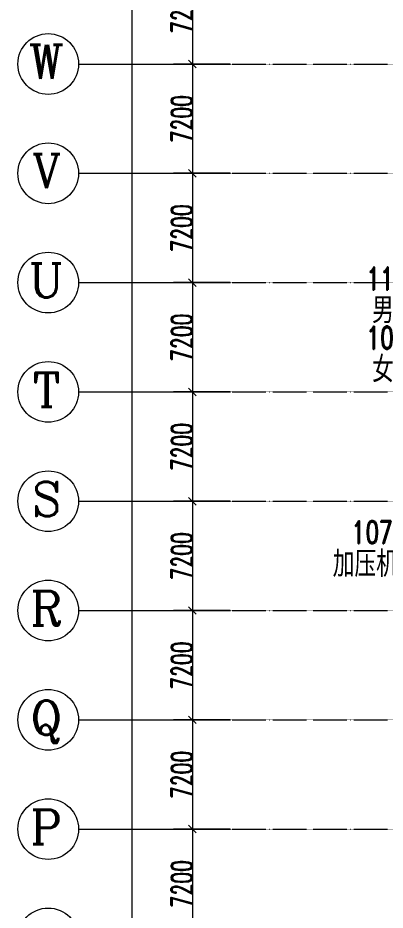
# Model space of a CAD drawing. Header units: millimetres. Extents: x -76632 to 443185, y -33181 to 192400.
# Drawn here: x -30000 to -5804, y 88261 to 147041 of the extents above; entities that cross this region are included whole.
import ezdxf

# ---------------------------------------------------------------- set-up
doc = ezdxf.new("R2010")
doc.units = ezdxf.units.MM
doc.linetypes.add('轴网线', pattern=[22.04, 18.38, -1.83, 0, -1.83])
doc.layers.get('0').update_dxf_attribs({"color": 8})
doc.layers.get('Defpoints').update_dxf_attribs({"color": 8})
for name, color, linetype, lineweight in [('A-ANNO-DIMS', 8, 'Continuous', 9), ('A-AREA-IDEN', 8, 'Continuous', 9), ('S-GRID', 8, 'Continuous', 9), ('S-GRID-IDEN', 8, 'Continuous', 9)]:
    doc.layers.add(name, color=color, linetype=linetype, lineweight=lineweight)
doc.styles.add('RomanC', font='romanc__.ttf', dxfattribs={"height": 2250})
doc.styles.add('RomanD', font='romand__.ttf', dxfattribs={"width": 0.7, "height": 1500})
doc.styles.add('RomanD_4', font='romand__.ttf', dxfattribs={"width": 0.65, "height": 1400})
doc.styles.add('仿宋_2', font='simfang.ttf', dxfattribs={"width": 0.7, "height": 1500})
doc.dimstyles.new('第一_二道尺寸线', dxfattribs={"dimscale": 304.8, "dimtxt": 1405.004626, "dimasz": 1.64042, "dimexe": 4.10105, "dimexo": 0.0625, "dimgap": 0, "dimtad": 1, "dimdec": 0, "dimzin": 0, "dimdsep": 46, "dimtxsty": 'RomanD_4', "dimblk1": 'OBLIQUE', "dimblk2": 'OBLIQUE', "dimsah": 1, "dimcen": 0.09, "dimazin": 0, "dimtfac": 1, "dimtdec": 4, "dimtix": 1, "dimtmove": 0, "dimatfit": 3, "dimfxl": 8.2021, "dimfxlon": 1, "dimtvp": 1, "dimtolj": 1, "dimtzin": 0, "dimlwd": 18, "dimlwe": 18, "dimarcsym": 2})

# ---------------------------------------------------------------- blocks, each defined once
blk = doc.blocks.new('轴网 - 宽度系数 1_0-670626-LAY-1F-1_500-A')
at = {"layer": 'S-GRID-IDEN'}
blk.add_circle((0, 0), 4, dxfattribs=at)
blk = doc.blocks.new('_Oblique')
at = {"color": 0, "linetype": 'ByBlock', "lineweight": -2}
blk.add_line((-0.5, -0.5), (0.5, 0.5), dxfattribs=at)
blk = doc.blocks.new('*D1628')
at = {"layer": 'A-ANNO-DIMS', "color": 0, "lineweight": 18, "transparency": 16777216}
for p, q in [((-16019.05, 151200), (-19750, 151200)), ((-18500, 151200), (-18500, 144000)), ((-16019.05, 144000), (-19750, 144000))]:
    blk.add_line(p, q, dxfattribs=at)
at = {"layer": 'Defpoints', "color": 0, "transparency": 16777216}
for p in [(-16000, 151200), (-18500, 144000), (-16000, 144000)]:
    blk.add_point(p, dxfattribs=at)
at = {"layer": 'A-ANNO-DIMS', "color": 0, "lineweight": 18, "transparency": 16777216, "xscale": 500.0000000000001, "yscale": 500.0000000000001, "zscale": 500.0000000000001}
for p, rotation in [((-18500, 151200), 90), ((-18500, 144000), 270)]:
    blk.add_blockref('_Oblique', p, dxfattribs=dict(at, rotation=rotation))
at = {"layer": 'A-ANNO-DIMS', "color": 0, "lineweight": 18, "transparency": 16777216, "insert": (-19200, 147600), "char_height": 1400, "width": 3890.782, "attachment_point": 5, "rotation": 90, "style": 'RomanD_4'}
blk.add_mtext('\\A1;7200', dxfattribs=at)
blk = doc.blocks.new('*D1629')
at = {"layer": 'A-ANNO-DIMS', "color": 0, "lineweight": 18, "transparency": 16777216}
for p, q in [((-16019.05, 144000), (-19750, 144000)), ((-18500, 144000), (-18500, 136800)), ((-16019.05, 136800), (-19750, 136800))]:
    blk.add_line(p, q, dxfattribs=at)
at = {"layer": 'Defpoints', "color": 0, "transparency": 16777216}
for p in [(-16000, 144000), (-18500, 136800), (-16000, 136800)]:
    blk.add_point(p, dxfattribs=at)
at = {"layer": 'A-ANNO-DIMS', "color": 0, "lineweight": 18, "transparency": 16777216, "xscale": 500.0000000000001, "yscale": 500.0000000000001, "zscale": 500.0000000000001}
for p, rotation in [((-18500, 144000), 90), ((-18500, 136800), 270)]:
    blk.add_blockref('_Oblique', p, dxfattribs=dict(at, rotation=rotation))
at = {"layer": 'A-ANNO-DIMS', "color": 0, "lineweight": 18, "transparency": 16777216, "insert": (-19200, 140400), "char_height": 1400, "width": 3890.782, "attachment_point": 5, "rotation": 90, "style": 'RomanD_4'}
blk.add_mtext('\\A1;7200', dxfattribs=at)
blk = doc.blocks.new('*D1630')
at = {"layer": 'A-ANNO-DIMS', "color": 0, "lineweight": 18, "transparency": 16777216}
for p, q in [((-16019.05, 136800), (-19750, 136800)), ((-18500, 136800), (-18500, 129600)), ((-16019.05, 129600), (-19750, 129600))]:
    blk.add_line(p, q, dxfattribs=at)
at = {"layer": 'Defpoints', "color": 0, "transparency": 16777216}
for p in [(-16000, 136800), (-18500, 129600), (-16000, 129600)]:
    blk.add_point(p, dxfattribs=at)
at = {"layer": 'A-ANNO-DIMS', "color": 0, "lineweight": 18, "transparency": 16777216, "xscale": 500.0000000000001, "yscale": 500.0000000000001, "zscale": 500.0000000000001}
for p, rotation in [((-18500, 136800), 90), ((-18500, 129600), 270)]:
    blk.add_blockref('_Oblique', p, dxfattribs=dict(at, rotation=rotation))
at = {"layer": 'A-ANNO-DIMS', "color": 0, "lineweight": 18, "transparency": 16777216, "insert": (-19200, 133200), "char_height": 1400, "width": 3890.782, "attachment_point": 5, "rotation": 90, "style": 'RomanD_4'}
blk.add_mtext('\\A1;7200', dxfattribs=at)
blk = doc.blocks.new('*D1631')
at = {"layer": 'A-ANNO-DIMS', "color": 0, "lineweight": 18, "transparency": 16777216}
for p, q in [((-16019.05, 129600), (-19750, 129600)), ((-18500, 129600), (-18500, 122400)), ((-16019.05, 122400), (-19750, 122400))]:
    blk.add_line(p, q, dxfattribs=at)
at = {"layer": 'Defpoints', "color": 0, "transparency": 16777216}
for p in [(-16000, 129600), (-18500, 122400), (-16000, 122400)]:
    blk.add_point(p, dxfattribs=at)
at = {"layer": 'A-ANNO-DIMS', "color": 0, "lineweight": 18, "transparency": 16777216, "xscale": 500.0000000000001, "yscale": 500.0000000000001, "zscale": 500.0000000000001}
for p, rotation in [((-18500, 129600), 90), ((-18500, 122400), 270)]:
    blk.add_blockref('_Oblique', p, dxfattribs=dict(at, rotation=rotation))
at = {"layer": 'A-ANNO-DIMS', "color": 0, "lineweight": 18, "transparency": 16777216, "insert": (-19200, 126000), "char_height": 1400, "width": 3890.782, "attachment_point": 5, "rotation": 90, "style": 'RomanD_4'}
blk.add_mtext('\\A1;7200', dxfattribs=at)
blk = doc.blocks.new('*D1632')
at = {"layer": 'A-ANNO-DIMS', "color": 0, "lineweight": 18, "transparency": 16777216}
for p, q in [((-16019.05, 122400), (-19750, 122400)), ((-18500, 122400), (-18500, 115200)), ((-16019.05, 115200), (-19750, 115200))]:
    blk.add_line(p, q, dxfattribs=at)
at = {"layer": 'Defpoints', "color": 0, "transparency": 16777216}
for p in [(-16000, 122400), (-18500, 115200), (-16000, 115200)]:
    blk.add_point(p, dxfattribs=at)
at = {"layer": 'A-ANNO-DIMS', "color": 0, "lineweight": 18, "transparency": 16777216, "xscale": 500.0000000000001, "yscale": 500.0000000000001, "zscale": 500.0000000000001}
for p, rotation in [((-18500, 122400), 90), ((-18500, 115200), 270)]:
    blk.add_blockref('_Oblique', p, dxfattribs=dict(at, rotation=rotation))
at = {"layer": 'A-ANNO-DIMS', "color": 0, "lineweight": 18, "transparency": 16777216, "insert": (-19200, 118800), "char_height": 1400, "width": 3890.782, "attachment_point": 5, "rotation": 90, "style": 'RomanD_4'}
blk.add_mtext('\\A1;7200', dxfattribs=at)
blk = doc.blocks.new('*D1615')
at = {"layer": 'A-ANNO-DIMS', "color": 0, "lineweight": 18, "transparency": 16777216}
for p, q in [((-16019.05, 115200), (-19750, 115200)), ((-18500, 115200), (-18500, 108000)), ((-16019.05, 108000), (-19750, 108000))]:
    blk.add_line(p, q, dxfattribs=at)
at = {"layer": 'Defpoints', "color": 0, "transparency": 16777216}
for p in [(-16000, 115200), (-18500, 108000), (-16000, 108000)]:
    blk.add_point(p, dxfattribs=at)
at = {"layer": 'A-ANNO-DIMS', "color": 0, "lineweight": 18, "transparency": 16777216, "xscale": 500.0000000000001, "yscale": 500.0000000000001, "zscale": 500.0000000000001}
for p, rotation in [((-18500, 115200), 90), ((-18500, 108000), 270)]:
    blk.add_blockref('_Oblique', p, dxfattribs=dict(at, rotation=rotation))
at = {"layer": 'A-ANNO-DIMS', "color": 0, "lineweight": 18, "transparency": 16777216, "insert": (-19200, 111600), "char_height": 1400, "width": 3890.782, "attachment_point": 5, "rotation": 90, "style": 'RomanD_4'}
blk.add_mtext('\\A1;7200', dxfattribs=at)
blk = doc.blocks.new('*D1616')
at = {"layer": 'A-ANNO-DIMS', "color": 0, "lineweight": 18, "transparency": 16777216}
for p, q in [((-16019.05, 108000), (-19750, 108000)), ((-18500, 108000), (-18500, 100800)), ((-16019.05, 100800), (-19750, 100800))]:
    blk.add_line(p, q, dxfattribs=at)
at = {"layer": 'Defpoints', "color": 0, "transparency": 16777216}
for p in [(-16000, 108000), (-18500, 100800), (-16000, 100800)]:
    blk.add_point(p, dxfattribs=at)
at = {"layer": 'A-ANNO-DIMS', "color": 0, "lineweight": 18, "transparency": 16777216, "xscale": 500.0000000000001, "yscale": 500.0000000000001, "zscale": 500.0000000000001}
for p, rotation in [((-18500, 108000), 90), ((-18500, 100800), 270)]:
    blk.add_blockref('_Oblique', p, dxfattribs=dict(at, rotation=rotation))
at = {"layer": 'A-ANNO-DIMS', "color": 0, "lineweight": 18, "transparency": 16777216, "insert": (-19200, 104400), "char_height": 1400, "width": 3890.782, "attachment_point": 5, "rotation": 90, "style": 'RomanD_4'}
blk.add_mtext('\\A1;7200', dxfattribs=at)
blk = doc.blocks.new('*D1617')
at = {"layer": 'A-ANNO-DIMS', "color": 0, "lineweight": 18, "transparency": 16777216}
for p, q in [((-16019.05, 100800), (-19750, 100800)), ((-18500, 100800), (-18500, 93600)), ((-16019.05, 93600), (-19750, 93600))]:
    blk.add_line(p, q, dxfattribs=at)
at = {"layer": 'Defpoints', "color": 0, "transparency": 16777216}
for p in [(-16000, 100800), (-18500, 93600), (-16000, 93600)]:
    blk.add_point(p, dxfattribs=at)
at = {"layer": 'A-ANNO-DIMS', "color": 0, "lineweight": 18, "transparency": 16777216, "xscale": 500.0000000000001, "yscale": 500.0000000000001, "zscale": 500.0000000000001}
for p, rotation in [((-18500, 100800), 90), ((-18500, 93600), 270)]:
    blk.add_blockref('_Oblique', p, dxfattribs=dict(at, rotation=rotation))
at = {"layer": 'A-ANNO-DIMS', "color": 0, "lineweight": 18, "transparency": 16777216, "insert": (-19200, 97200), "char_height": 1400, "width": 3890.782, "attachment_point": 5, "rotation": 90, "style": 'RomanD_4'}
blk.add_mtext('\\A1;7200', dxfattribs=at)
blk = doc.blocks.new('*D1618')
at = {"layer": 'A-ANNO-DIMS', "color": 0, "lineweight": 18, "transparency": 16777216}
for p, q in [((-16019.05, 93600), (-19750, 93600)), ((-18500, 93600), (-18500, 86400)), ((-16019.05, 86400), (-19750, 86400))]:
    blk.add_line(p, q, dxfattribs=at)
at = {"layer": 'Defpoints', "color": 0, "transparency": 16777216}
for p in [(-16000, 93600), (-18500, 86400), (-16000, 86400)]:
    blk.add_point(p, dxfattribs=at)
at = {"layer": 'A-ANNO-DIMS', "color": 0, "lineweight": 18, "transparency": 16777216, "xscale": 500.0000000000001, "yscale": 500.0000000000001, "zscale": 500.0000000000001}
for p, rotation in [((-18500, 93600), 90), ((-18500, 86400), 270)]:
    blk.add_blockref('_Oblique', p, dxfattribs=dict(at, rotation=rotation))
at = {"layer": 'A-ANNO-DIMS', "color": 0, "lineweight": 18, "transparency": 16777216, "insert": (-19200, 90000), "char_height": 1400, "width": 3890.782, "attachment_point": 5, "rotation": 90, "style": 'RomanD_4'}
blk.add_mtext('\\A1;7200', dxfattribs=at)
blk = doc.blocks.new('*D1552')
at = {"layer": 'A-ANNO-DIMS', "color": 0, "lineweight": 18, "transparency": 16777216}
for p, q in [((-20019.05, 159050), (-23750, 159050)), ((-22500, 159050), (-22500, -650)), ((-20019.05, -650), (-23750, -650))]:
    blk.add_line(p, q, dxfattribs=at)
at = {"layer": 'Defpoints', "color": 0, "transparency": 16777216}
for p in [(-20000, 159050), (-22500, -650), (-20000, -650)]:
    blk.add_point(p, dxfattribs=at)
at = {"layer": 'A-ANNO-DIMS', "color": 0, "lineweight": 18, "transparency": 16777216, "xscale": 500.0000000000001, "yscale": 500.0000000000001, "zscale": 500.0000000000001}
for p, rotation in [((-22500, 159050), 90), ((-22500, -650), 270)]:
    blk.add_blockref('_Oblique', p, dxfattribs=dict(at, rotation=rotation))
at = {"layer": 'A-ANNO-DIMS', "color": 0, "lineweight": 18, "transparency": 16777216, "insert": (-23200, 79200), "char_height": 1400, "width": 5836.1731, "attachment_point": 5, "rotation": 90, "style": 'RomanD_4'}
blk.add_mtext('\\A1;159700', dxfattribs=at)

msp = doc.modelspace()

# ---------------------------------------------------------------- linework, layer by layer
at = {"layer": 'S-GRID', "transparency": 33554687}
for p, q in [((-26000, 144000), (-16000, 144000)), ((-26000, 136800), (-16000, 136800)), ((-26000, 129600), (-16000, 129600)), ((-26000, 122400), (-16000, 122400)), ((-26000, 115200), (-16000, 115200)), ((-26000, 108000), (-16000, 108000)), ((-26000, 100800), (-16000, 100800)), ((-26000, 93600), (-16000, 93600))]:
    msp.add_line(p, q, dxfattribs=at)
at = {"layer": 'S-GRID', "linetype": '轴网线', "transparency": 33554687}
for p, q in [((-16000, 144000), (308800, 144000)), ((-16000, 136800), (308800, 136800)), ((-16000, 129600), (308800, 129600)), ((-16000, 122400), (308800, 122400)), ((-16000, 115200), (308800, 115200)), ((-16000, 108000), (308800, 108000)), ((-16000, 100800), (308800, 100800)), ((-16000, 93600), (308800, 93600))]:
    msp.add_line(p, q, dxfattribs=at)

# ---------------------------------------------------------------- block references
at = {"layer": 'S-GRID-IDEN', "transparency": 33554687, "xscale": 499.9999999999995, "yscale": 499.9999999999995, "zscale": 499.9999999999995, "rotation": 270}
for p in [(-28000, 144000), (-28000, 136800), (-28000, 129600), (-28000, 122400), (-28000, 115200), (-28000, 108000), (-28000, 100800), (-28000, 93600), (-28000, 86400)]:
    msp.add_blockref('轴网 - 宽度系数 1_0-670626-LAY-1F-1_500-A', p, dxfattribs=at)

# ---------------------------------------------------------------- texts
at = {"layer": 'A-AREA-IDEN', "transparency": 33554687, "char_height": 1500, "attachment_point": 1}
for s, insert, width, style in [('1105', (-7029.1, 130624.2), 4826.159, 'RomanD'), ('男卫', (-6665.6, 128590), 3928.269, '仿宋_2'), ('1031', (-7029.1, 126721.8), 4826.159, 'RomanD'), ('女卫', (-6665.6, 124687.7), 3928.269, '仿宋_2'), ('1079', (-8002.4, 113905.1), 4826.159, 'RomanD'), ('加压机房', (-9259.4, 111871), 7856.537, '仿宋_2')]:
    msp.add_mtext(s, dxfattribs=dict(at, insert=insert, width=width, style=style))
at = {"layer": 'S-GRID-IDEN', "transparency": 33554687, "char_height": 2250, "attachment_point": 1, "style": 'RomanC'}
for s, insert, width in [('\\fRomanC|b0|i0|c134|p2|;W', (-29284, 145267), 3086.497), ('\\fRomanC|b0|i0|c134|p2|;V', (-29069, 138067), 2565.4), ('\\fRomanC|b0|i0|c134|p2|;U', (-29284, 130867), 3086.497), ('\\fRomanC|b0|i0|c134|p2|;T', (-29019, 123667), 2445.147), ('\\fRomanC|b0|i0|c134|p2|;S', (-29069, 116467), 2565.4), ('\\fRomanC|b0|i0|c134|p2|;R', (-29184, 109267), 2845.991), ('\\fRomanC|b0|i0|c134|p2|;Q', (-29184, 102067), 2845.991), ('\\fRomanC|b0|i0|c134|p2|;P', (-29184, 94867), 2845.991)]:
    msp.add_mtext(s, dxfattribs=dict(at, insert=insert, width=width))

# ---------------------------------------------------------------- dimensions: what is measured, and where the dimension line sits
at = {"layer": 'A-ANNO-DIMS', "lineweight": 18, "transparency": 33554687}
for base, p1, p2, override, picture, middle in [((-22500, -650), (-20000, 159050), (-20000, -650), {"dimpost": '<>', "dimfxl": 159700}, '*D1552', (-23200, 79200)), ((-18500, 144000), (-16000, 151200), (-16000, 144000), {"dimpost": '<>', "dimfxl": 7200}, '*D1628', (-19200, 147600)), ((-18500, 136800), (-16000, 144000), (-16000, 136800), {"dimpost": '<>', "dimfxl": 7200}, '*D1629', (-19200, 140400)), ((-18500, 129600), (-16000, 136800), (-16000, 129600), {"dimpost": '<>', "dimfxl": 7200}, '*D1630', (-19200, 133200)), ((-18500, 122400), (-16000, 129600), (-16000, 122400), {"dimpost": '<>', "dimfxl": 7200}, '*D1631', (-19200, 126000)), ((-18500, 115200), (-16000, 122400), (-16000, 115200), {"dimpost": '<>', "dimfxl": 7200}, '*D1632', (-19200, 118800)), ((-18500, 108000), (-16000, 115200), (-16000, 108000), {"dimpost": '<>', "dimfxl": 7200}, '*D1615', (-19200, 111600)), ((-18500, 100800), (-16000, 108000), (-16000, 100800), {"dimpost": '<>', "dimfxl": 7200}, '*D1616', (-19200, 104400)), ((-18500, 93600), (-16000, 100800), (-16000, 93600), {"dimpost": '<>', "dimfxl": 7200}, '*D1617', (-19200, 97200)), ((-18500, 86400), (-16000, 93600), (-16000, 86400), {"dimpost": '<>', "dimfxl": 7200}, '*D1618', (-19200, 90000))]:
    dim = msp.add_linear_dim(base=base, p1=p1, p2=p2, angle=90, dimstyle='第一_二道尺寸线', override=override, dxfattribs=at)
    dim.commit()
    dim.dimension.update_dxf_attribs({"geometry": picture, "text_midpoint": middle})

doc.saveas('drawing.dxf')
